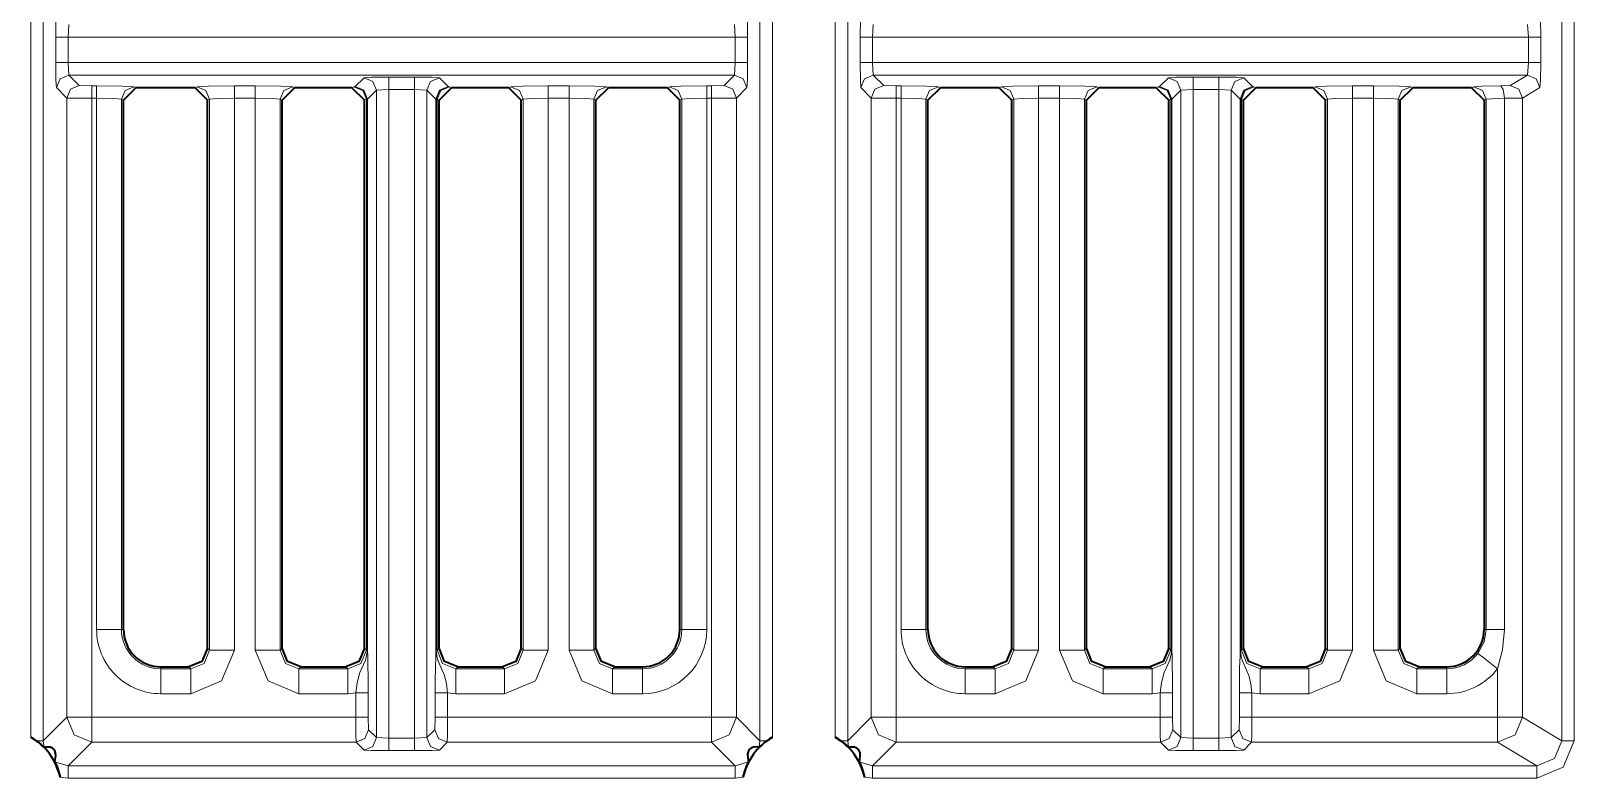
# Model space of a CAD drawing. Header units: millimetres. Extents: x 0 to 2941, y -405 to 1422.
# Drawn here: x 484.1 to 546, y 198.7 to 228.7 of the extents above; entities that cross this region are included whole.
import ezdxf

# ---------------------------------------------------------------- set-up
doc = ezdxf.new("R2010")
doc.units = ezdxf.units.MM
doc.layers.add('FINE', color=9, linetype='Continuous')
doc.layers.add('OUTLINE', color=7, linetype='Continuous')

msp = doc.modelspace()

# ---------------------------------------------------------------- linework, layer by layer
at = {"layer": 'FINE', "lineweight": 9}
for p, q in [((484.08, 254.928), (484.08, 200.348)), ((513.853, 200.348), (513.853, 254.928)), ((516.38, 254.928), (516.38, 200.348)), ((545.544, 254.928), (545.544, 200.202)), ((485.578, 228.453), (485.603, 228.953)), ((512.33, 228.953), (512.356, 228.453)), ((517.878, 228.453), (517.903, 228.953)), ((544.171, 228.953), (544.213, 228.453)), ((485.078, 228.453), (485.078, 227.428)), ((485.578, 228.453), (512.356, 228.453)), ((485.578, 227.428), (485.578, 228.453)), ((512.356, 228.453), (512.356, 227.428)), ((512.855, 227.428), (512.855, 228.453)), ((517.878, 228.453), (544.213, 228.453)), ((517.878, 227.428), (517.878, 228.453)), ((544.213, 228.453), (544.213, 227.428)), ((544.713, 227.428), (544.713, 228.453)), ((512.356, 227.428), (485.578, 227.428)), ((485.603, 226.928), (485.578, 227.428)), ((512.356, 227.428), (512.33, 226.928)), ((517.903, 226.928), (517.878, 227.428)), ((544.213, 227.428), (517.878, 227.428)), ((544.213, 227.428), (544.171, 226.928)), ((486.023, 226.508), (485.603, 226.928)), ((485.603, 226.928), (512.33, 226.928)), ((497.457, 226.823), (497.1, 226.466)), ((499.483, 226.849), (498.457, 226.849)), ((512.33, 226.928), (511.91, 226.508)), ((517.903, 226.928), (544.171, 226.928)), ((518.323, 226.508), (517.903, 226.928)), ((529.752, 226.823), (529.395, 226.466)), ((531.777, 226.849), (530.751, 226.849)), ((533.134, 226.466), (532.777, 226.823)), ((544.171, 226.928), (543.47, 226.507)), ((485.103, 226.428), (485.523, 226.008)), ((488.298, 226.417), (488.216, 226.458)), ((490.752, 226.458), (490.67, 226.417)), ((493.09, 226.495), (492.25, 226.495)), ((494.67, 226.417), (494.588, 226.458)), ((497.052, 226.458), (496.97, 226.417)), ((497.1, 226.466), (497.052, 226.458)), ((497.6, 225.966), (497.957, 226.323)), ((497.957, 226.323), (498.457, 226.348)), ((497.957, 226.323), (497.957, 200.331)), ((498.457, 200.306), (498.457, 226.348)), ((498.457, 226.348), (499.483, 226.348)), ((499.483, 226.348), (499.483, 200.306)), ((499.483, 226.348), (499.982, 226.323)), ((499.982, 200.331), (499.982, 226.323)), ((499.982, 226.323), (500.34, 225.966)), ((500.888, 226.458), (500.839, 226.466)), ((500.97, 226.417), (500.888, 226.458)), ((503.352, 226.458), (503.27, 226.417)), ((505.69, 226.495), (504.85, 226.495)), ((507.27, 226.417), (507.187, 226.458)), ((509.717, 226.458), (509.635, 226.417)), ((511.91, 226.508), (511.41, 226.495)), ((512.41, 226.008), (512.83, 226.428)), ((517.403, 226.428), (517.823, 226.008)), ((518.823, 226.495), (518.323, 226.508)), ((519.019, 226.495), (518.823, 226.495)), ((520.599, 226.417), (520.517, 226.458)), ((523.046, 226.458), (522.964, 226.417)), ((525.384, 226.495), (524.544, 226.495)), ((526.964, 226.417), (526.882, 226.458)), ((529.346, 226.458), (529.264, 226.417)), ((529.395, 226.466), (529.346, 226.458)), ((529.894, 225.966), (530.252, 226.323)), ((530.252, 226.323), (530.751, 226.348)), ((530.252, 226.323), (530.252, 200.331)), ((530.751, 200.306), (530.751, 226.348)), ((530.751, 226.348), (531.777, 226.348)), ((531.777, 226.348), (531.777, 200.306)), ((531.777, 226.348), (532.277, 226.323)), ((532.277, 200.331), (532.277, 226.323)), ((532.277, 226.323), (532.634, 225.966)), ((533.182, 226.458), (533.134, 226.466)), ((533.264, 226.417), (533.182, 226.458)), ((535.646, 226.458), (535.564, 226.417)), ((537.984, 226.495), (537.144, 226.495)), ((539.564, 226.417), (539.482, 226.458)), ((542.015, 226.46), (541.929, 226.417)), ((543.47, 226.507), (543.106, 226.495)), ((543.97, 226.008), (544.67, 226.428)), ((485.523, 226.008), (485.523, 201.147)), ((486.523, 201.147), (486.523, 225.995)), ((486.523, 225.995), (486.719, 225.995)), ((486.719, 225.995), (486.719, 204.672)), ((487.717, 204.672), (487.717, 225.958)), ((487.717, 225.958), (487.799, 225.917)), ((491.17, 225.917), (491.251, 225.958)), ((491.251, 225.958), (491.251, 203.84)), ((492.25, 225.995), (493.09, 225.995)), ((492.25, 203.84), (492.25, 225.995)), ((493.09, 225.995), (493.09, 203.84)), ((494.088, 203.84), (494.088, 225.958)), ((494.088, 225.958), (494.17, 225.917)), ((497.551, 225.958), (497.583, 225.966)), ((497.583, 225.966), (497.583, 203.84)), ((497.6, 203.84), (497.6, 225.966)), ((500.34, 225.966), (500.34, 203.84)), ((500.356, 203.84), (500.356, 225.966)), ((500.356, 225.966), (500.388, 225.958)), ((500.388, 225.958), (500.47, 225.917)), ((503.77, 225.917), (503.851, 225.958)), ((504.85, 203.84), (504.85, 225.995)), ((504.85, 225.995), (505.69, 225.995)), ((505.69, 225.995), (505.69, 203.84)), ((506.688, 203.84), (506.688, 225.958)), ((506.688, 225.958), (506.77, 225.917)), ((510.135, 225.917), (510.216, 225.958)), ((510.216, 225.958), (510.216, 204.672)), ((511.215, 225.995), (511.41, 225.995)), ((511.215, 204.672), (511.215, 225.995)), ((511.41, 225.995), (511.41, 201.147)), ((512.41, 201.147), (512.41, 226.008)), ((517.823, 226.008), (517.823, 201.147)), ((519.019, 225.995), (519.019, 204.672)), ((520.017, 204.672), (520.017, 225.958)), ((520.017, 225.958), (520.099, 225.917)), ((523.464, 225.917), (523.546, 225.958)), ((523.546, 225.958), (523.546, 203.84)), ((525.384, 225.995), (525.384, 203.84)), ((526.383, 203.84), (526.383, 225.958)), ((526.383, 225.958), (526.464, 225.917)), ((529.764, 225.917), (529.846, 225.958)), ((529.846, 225.958), (529.878, 225.966)), ((529.846, 225.958), (529.846, 203.84)), ((529.878, 225.966), (529.878, 203.84)), ((529.894, 203.84), (529.894, 225.966)), ((532.634, 225.966), (532.634, 203.84)), ((532.651, 203.84), (532.651, 225.966)), ((532.651, 225.966), (532.683, 225.958)), ((532.683, 203.84), (532.683, 225.958)), ((532.683, 225.958), (532.764, 225.917)), ((536.064, 225.917), (536.146, 225.958)), ((536.146, 225.958), (536.146, 203.84)), ((537.144, 203.84), (537.144, 225.995)), ((537.144, 225.995), (537.984, 225.995)), ((537.984, 225.995), (537.984, 203.84)), ((538.983, 203.84), (538.983, 225.958)), ((538.983, 225.958), (539.064, 225.917)), ((542.429, 225.917), (542.515, 225.96)), ((542.515, 225.96), (543.242, 225.996)), ((543.242, 225.996), (543.97, 226.008)), ((543.242, 204.672), (543.242, 225.996)), ((543.97, 201.147), (543.97, 226.008)), ((487.799, 204.672), (487.717, 204.672)), ((510.216, 204.672), (510.135, 204.672)), ((520.099, 204.672), (520.017, 204.672)), ((491.251, 203.84), (491.17, 203.921)), ((494.17, 203.921), (494.088, 203.84)), ((497.551, 203.84), (497.47, 203.921)), ((506.77, 203.921), (506.688, 203.84)), ((523.546, 203.84), (523.464, 203.921)), ((526.464, 203.921), (526.383, 203.84)), ((529.846, 203.84), (529.764, 203.921)), ((532.764, 203.921), (532.683, 203.84)), ((536.146, 203.84), (536.064, 203.921)), ((539.064, 203.921), (538.983, 203.84)), ((489.299, 203.091), (489.299, 203.172)), ((490.502, 203.091), (489.299, 203.091)), ((490.421, 203.172), (490.502, 203.091)), ((494.837, 203.091), (494.919, 203.172)), ((496.802, 203.091), (494.837, 203.091)), ((496.721, 203.172), (496.802, 203.091)), ((503.021, 203.172), (503.102, 203.091)), ((527.132, 203.091), (527.213, 203.172)), ((529.097, 203.091), (527.132, 203.091)), ((529.015, 203.172), (529.097, 203.091)), ((533.432, 203.091), (533.513, 203.172)), ((535.397, 203.091), (533.432, 203.091)), ((535.315, 203.172), (535.397, 203.091)), ((539.732, 203.091), (539.813, 203.172)), ((540.929, 203.091), (539.732, 203.091)), ((540.929, 203.172), (540.929, 203.091)), ((542.971, 203.095), (542.971, 201.147)), ((489.299, 202.093), (490.502, 202.093)), ((497.129, 202.123), (497.129, 201.147)), ((497.629, 201.147), (497.629, 202.123)), ((500.31, 202.123), (500.31, 201.147)), ((500.81, 201.147), (500.81, 202.123)), ((500.81, 202.123), (501.137, 202.093)), ((501.137, 202.093), (503.102, 202.093)), ((507.437, 202.093), (508.635, 202.093)), ((521.599, 202.093), (522.797, 202.093)), ((527.132, 202.093), (529.097, 202.093)), ((529.097, 202.093), (529.424, 202.123)), ((529.923, 201.147), (529.923, 202.123)), ((532.605, 202.123), (532.605, 201.147)), ((533.105, 202.123), (533.432, 202.093)), ((533.432, 202.093), (535.397, 202.093)), ((539.732, 202.093), (540.929, 202.093)), ((497.129, 201.147), (486.523, 201.147)), ((497.642, 200.647), (497.629, 201.147)), ((500.31, 201.147), (500.298, 200.647)), ((511.41, 201.147), (500.81, 201.147)), ((517.823, 201.147), (516.88, 200.203)), ((529.936, 200.647), (529.923, 201.147)), ((532.605, 201.147), (532.592, 200.647)), ((545.544, 200.202), (543.97, 201.147)), ((497.142, 200.147), (497.457, 199.832)), ((497.957, 200.331), (497.642, 200.647)), ((498.457, 200.306), (497.957, 200.331)), ((499.483, 200.306), (498.457, 200.306)), ((499.982, 200.331), (499.483, 200.306)), ((500.298, 200.647), (499.982, 200.331)), ((500.482, 199.832), (500.797, 200.147)), ((500.797, 200.147), (511.41, 200.147)), ((513.354, 200.203), (513.321, 199.948)), ((516.913, 199.948), (516.88, 200.203)), ((517.879, 199.203), (518.823, 200.147)), ((518.823, 200.147), (529.436, 200.147)), ((529.436, 200.147), (529.752, 199.832)), ((530.252, 200.331), (529.936, 200.647)), ((530.751, 200.306), (530.252, 200.331)), ((531.777, 200.306), (530.751, 200.306)), ((532.277, 200.331), (531.777, 200.306)), ((532.592, 200.647), (532.277, 200.331)), ((532.777, 199.832), (533.092, 200.147)), ((533.092, 200.147), (542.971, 200.147)), ((498.457, 199.806), (499.483, 199.806)), ((530.751, 199.806), (531.777, 199.806)), ((485.579, 199.203), (485.04, 199.361)), ((512.893, 199.361), (512.354, 199.203)), ((517.879, 199.203), (517.34, 199.361)), ((485.256, 198.739), (485.579, 198.703)), ((517.556, 198.739), (517.879, 198.703)), ((517.879, 198.703), (544.544, 198.703))]:
    msp.add_line(p, q, dxfattribs=at)
for points in [[(546.044, 200.202), (546.044, 254.928), (545.605, 255.988), (544.544, 256.427)], [(485.523, 201.147), (484.579, 200.203), (484.579, 254.928)], [(513.354, 254.928), (513.354, 200.203), (512.41, 201.147)], [(516.88, 200.203), (516.88, 254.928), (517.823, 253.984)], [(544.713, 228.453), (544.7, 229.151), (544.67, 229.453), (543.97, 229.873), (543.97, 253.984)], [(485.103, 229.453), (485.085, 229.151), (485.078, 228.453)], [(512.855, 228.453), (512.848, 229.151), (512.83, 229.453)], [(517.403, 229.453), (517.385, 229.151), (517.378, 228.453)], [(485.578, 228.453), (485.229, 228.453), (485.078, 228.453)], [(512.356, 228.453), (512.704, 228.453), (512.855, 228.453)], [(517.878, 228.453), (517.529, 228.453), (517.378, 228.453)], [(517.378, 228.453), (517.378, 227.428), (517.385, 226.73), (517.403, 226.428)], [(544.713, 228.453), (544.559, 228.453), (544.213, 228.453)], [(485.578, 227.428), (485.229, 227.428), (485.078, 227.428)], [(485.078, 227.428), (485.085, 226.73), (485.103, 226.428)], [(512.356, 227.428), (512.704, 227.428), (512.855, 227.428)], [(512.83, 226.428), (512.848, 226.73), (512.855, 227.428)], [(517.878, 227.428), (517.529, 227.428), (517.378, 227.428)], [(544.713, 227.428), (544.559, 227.428), (544.213, 227.428)], [(544.67, 226.428), (544.7, 226.73), (544.713, 227.428)], [(485.603, 226.928), (485.25, 226.781), (485.103, 226.428)], [(498.457, 226.849), (497.759, 226.841), (497.457, 226.823)], [(497.457, 226.823), (497.81, 226.676), (497.957, 226.323)], [(498.457, 226.849), (498.457, 226.697), (498.457, 226.348)], [(499.483, 226.849), (499.483, 226.697), (499.483, 226.348)], [(500.839, 226.466), (500.482, 226.823), (500.18, 226.841), (499.483, 226.849)], [(500.482, 226.823), (500.129, 226.676), (499.982, 226.323)], [(512.33, 226.928), (512.683, 226.781), (512.83, 226.428)], [(517.903, 226.928), (517.55, 226.781), (517.403, 226.428)], [(530.751, 226.849), (530.054, 226.841), (529.752, 226.823)], [(529.752, 226.823), (530.105, 226.676), (530.252, 226.323)], [(530.751, 226.849), (530.751, 226.697), (530.751, 226.348)], [(531.777, 226.849), (531.777, 226.697), (531.777, 226.348)], [(532.777, 226.823), (532.475, 226.841), (531.777, 226.849)], [(532.777, 226.823), (532.424, 226.676), (532.277, 226.323)], [(544.67, 226.428), (544.524, 226.781), (544.171, 226.928)], [(486.023, 226.508), (485.67, 226.361), (485.523, 226.008)], [(486.719, 226.495), (486.523, 226.495), (486.023, 226.508)], [(486.523, 226.495), (486.523, 226.344), (486.523, 225.995)], [(486.719, 226.495), (486.719, 226.344), (486.719, 225.995)], [(488.216, 226.458), (487.751, 226.484), (486.719, 226.495)], [(488.216, 226.458), (487.864, 226.311), (487.717, 225.958)], [(492.25, 226.495), (491.217, 226.484), (490.752, 226.458)], [(491.251, 225.958), (491.104, 226.311), (490.752, 226.458)], [(492.25, 225.995), (492.25, 226.344), (492.25, 226.495)], [(493.09, 225.995), (493.09, 226.344), (493.09, 226.495)], [(494.588, 226.458), (494.122, 226.484), (493.09, 226.495)], [(494.588, 226.458), (494.235, 226.311), (494.088, 225.958)], [(497.052, 226.458), (497.405, 226.311), (497.551, 225.958)], [(497.1, 226.466), (497.453, 226.319), (497.6, 225.966)], [(497.1, 226.466), (497.44, 226.318), (497.583, 225.966)], [(500.839, 226.466), (500.486, 226.319), (500.34, 225.966)], [(500.839, 226.466), (500.499, 226.318), (500.356, 225.966)], [(500.888, 226.458), (500.535, 226.311), (500.388, 225.958)], [(504.85, 226.495), (503.817, 226.484), (503.352, 226.458)], [(503.352, 226.458), (503.704, 226.311), (503.851, 225.958)], [(504.85, 226.495), (504.85, 226.344), (504.85, 225.995)], [(505.69, 226.495), (505.69, 226.344), (505.69, 225.995)], [(507.187, 226.458), (506.722, 226.484), (505.69, 226.495)], [(507.187, 226.458), (506.835, 226.311), (506.688, 225.958)], [(511.41, 226.495), (511.215, 226.495), (510.182, 226.484), (509.717, 226.458)], [(510.216, 225.958), (510.07, 226.311), (509.717, 226.458)], [(511.215, 225.995), (511.215, 226.344), (511.215, 226.495)], [(511.41, 226.495), (511.41, 226.344), (511.41, 225.995)], [(511.91, 226.508), (512.263, 226.361), (512.41, 226.008)], [(518.323, 226.508), (517.97, 226.361), (517.823, 226.008)], [(518.823, 226.495), (518.823, 226.344), (518.823, 225.995)], [(519.019, 226.495), (519.019, 226.344), (519.019, 225.995)], [(520.517, 226.458), (520.051, 226.484), (519.019, 226.495)], [(520.517, 226.458), (520.164, 226.311), (520.017, 225.958)], [(524.544, 226.495), (523.512, 226.484), (523.046, 226.458)], [(523.546, 225.958), (523.399, 226.311), (523.046, 226.458)], [(524.544, 225.995), (524.544, 226.344), (524.544, 226.495)], [(525.384, 225.995), (525.384, 226.344), (525.384, 226.495)], [(526.882, 226.458), (526.417, 226.484), (525.384, 226.495)], [(526.383, 225.958), (526.529, 226.311), (526.882, 226.458)], [(529.346, 226.458), (529.699, 226.311), (529.846, 225.958)], [(529.395, 226.466), (529.748, 226.319), (529.894, 225.966)], [(529.395, 226.466), (529.735, 226.318), (529.878, 225.966)], [(533.134, 226.466), (532.781, 226.319), (532.634, 225.966)], [(533.134, 226.466), (532.794, 226.318), (532.651, 225.966)], [(533.182, 226.458), (532.829, 226.311), (532.683, 225.958)], [(537.144, 226.495), (536.112, 226.484), (535.646, 226.458)], [(535.646, 226.458), (535.999, 226.311), (536.146, 225.958)], [(537.144, 226.495), (537.144, 226.344), (537.144, 225.995)], [(537.984, 226.495), (537.984, 226.344), (537.984, 225.995)], [(539.482, 226.458), (539.017, 226.484), (537.984, 226.495)], [(539.482, 226.458), (539.129, 226.311), (538.983, 225.958)], [(543.106, 226.495), (542.341, 226.482), (542.015, 226.46)], [(542.515, 225.96), (542.368, 226.313), (542.015, 226.46)], [(543.242, 225.996), (543.201, 226.345), (543.106, 226.495)], [(543.97, 226.008), (543.823, 226.361), (543.47, 226.507)], [(485.523, 226.008), (485.825, 225.999), (486.523, 225.995)], [(486.719, 225.995), (487.407, 225.984), (487.717, 225.958)], [(491.251, 225.958), (491.561, 225.984), (492.25, 225.995)], [(493.09, 225.995), (493.778, 225.984), (494.088, 225.958)], [(497.47, 225.917), (497.551, 225.958), (497.551, 203.84)], [(497.583, 225.966), (497.595, 225.966), (497.6, 225.966)], [(500.34, 225.966), (500.344, 225.966), (500.356, 225.966)], [(500.47, 203.921), (500.388, 203.84), (500.388, 225.958)], [(503.851, 225.958), (503.851, 203.84), (503.77, 203.921)], [(503.851, 225.958), (504.161, 225.984), (504.85, 225.995)], [(505.69, 225.995), (506.378, 225.984), (506.688, 225.958)], [(510.216, 225.958), (510.526, 225.984), (511.215, 225.995)], [(511.41, 225.995), (512.108, 225.999), (512.41, 226.008)], [(517.823, 226.008), (518.125, 225.999), (518.823, 225.995)], [(518.823, 201.147), (518.823, 225.995), (519.019, 225.995)], [(519.019, 225.995), (519.707, 225.984), (520.017, 225.958)], [(523.546, 225.958), (523.856, 225.984), (524.544, 225.995)], [(524.544, 203.84), (524.544, 225.995), (525.384, 225.995)], [(525.384, 225.995), (526.073, 225.984), (526.383, 225.958)], [(529.878, 225.966), (529.889, 225.966), (529.894, 225.966)], [(532.634, 225.966), (532.639, 225.966), (532.651, 225.966)], [(536.146, 225.958), (536.456, 225.984), (537.144, 225.995)], [(537.984, 225.995), (538.673, 225.984), (538.983, 225.958)], [(542.515, 225.96), (542.515, 204.672), (542.429, 204.672)], [(487.717, 204.672), (487.407, 204.672), (486.719, 204.672)], [(511.215, 204.672), (510.526, 204.672), (510.216, 204.672)], [(519.019, 204.672), (519.707, 204.672), (520.017, 204.672)], [(542.515, 204.672), (542.431, 204.169), (542.181, 203.705)], [(542.515, 204.672), (542.732, 204.672), (543.242, 204.672)], [(542.971, 203.095), (543.174, 203.852), (543.242, 204.672)], [(491.251, 203.84), (491.033, 203.309), (490.502, 203.091)], [(490.502, 202.093), (491.738, 202.604), (492.25, 203.84)], [(492.25, 203.84), (491.561, 203.84), (491.251, 203.84)], [(493.09, 203.84), (493.778, 203.84), (494.088, 203.84)], [(493.09, 203.84), (493.601, 202.604), (494.837, 202.093)], [(494.837, 203.091), (494.306, 203.309), (494.088, 203.84)], [(497.551, 203.84), (497.333, 203.309), (496.802, 203.091)], [(497.583, 203.84), (497.581, 203.769), (497.572, 203.683), (497.512, 203.443), (497.29, 202.944), (497.179, 202.53), (497.129, 202.123)], [(497.551, 203.84), (497.562, 203.84), (497.583, 203.84)], [(497.6, 203.84), (497.595, 203.84), (497.583, 203.84)], [(497.629, 202.123), (497.626, 202.715), (497.616, 203.263), (497.604, 203.671), (497.6, 203.779), (497.6, 203.813), (497.6, 203.84)], [(500.34, 203.84), (500.34, 203.828), (500.339, 203.8), (500.338, 203.741), (500.336, 203.692), (500.334, 203.618), (500.32, 203.124), (500.313, 202.653), (500.31, 202.123)], [(500.34, 203.84), (500.344, 203.84), (500.356, 203.84)], [(500.356, 203.84), (500.377, 203.84), (500.388, 203.84)], [(500.81, 202.123), (500.767, 202.487), (500.689, 202.83), (500.465, 203.348), (500.413, 203.485), (500.384, 203.591), (500.361, 203.737), (500.357, 203.807), (500.356, 203.84)], [(501.137, 203.091), (500.606, 203.309), (500.388, 203.84)], [(503.851, 203.84), (503.633, 203.309), (503.102, 203.091)], [(503.102, 202.093), (504.338, 202.604), (504.85, 203.84)], [(503.851, 203.84), (504.161, 203.84), (504.85, 203.84)], [(506.688, 203.84), (506.378, 203.84), (505.69, 203.84)], [(505.69, 203.84), (506.201, 202.604), (507.437, 202.093)], [(507.437, 203.091), (506.906, 203.309), (506.688, 203.84)], [(523.546, 203.84), (523.327, 203.309), (522.797, 203.091)], [(522.797, 202.093), (524.033, 202.604), (524.544, 203.84)], [(524.544, 203.84), (523.856, 203.84), (523.546, 203.84)], [(525.384, 203.84), (526.073, 203.84), (526.383, 203.84)], [(525.384, 203.84), (525.896, 202.604), (527.132, 202.093)], [(527.132, 203.091), (526.601, 203.309), (526.383, 203.84)], [(529.846, 203.84), (529.628, 203.309), (529.097, 203.091)], [(529.878, 203.84), (529.875, 203.769), (529.866, 203.683), (529.807, 203.443), (529.585, 202.944), (529.474, 202.53), (529.424, 202.123)], [(529.846, 203.84), (529.856, 203.84), (529.878, 203.84)], [(529.894, 203.84), (529.889, 203.84), (529.878, 203.84)], [(529.923, 202.123), (529.92, 202.715), (529.911, 203.263), (529.898, 203.671), (529.895, 203.779), (529.894, 203.813), (529.894, 203.84)], [(532.634, 203.84), (532.634, 203.828), (532.634, 203.8), (532.633, 203.741), (532.631, 203.692), (532.628, 203.618), (532.614, 203.124), (532.608, 202.653), (532.605, 202.123)], [(532.634, 203.84), (532.639, 203.84), (532.651, 203.84)], [(532.651, 203.84), (532.672, 203.84), (532.683, 203.84)], [(533.105, 202.123), (533.062, 202.487), (532.984, 202.83), (532.759, 203.348), (532.708, 203.485), (532.679, 203.591), (532.656, 203.737), (532.651, 203.807), (532.651, 203.84)], [(533.432, 203.091), (532.901, 203.309), (532.683, 203.84)], [(536.146, 203.84), (535.928, 203.309), (535.397, 203.091)], [(535.397, 202.093), (536.633, 202.604), (537.144, 203.84)], [(536.146, 203.84), (536.456, 203.84), (537.144, 203.84)], [(537.984, 203.84), (538.673, 203.84), (538.983, 203.84)], [(537.984, 203.84), (538.496, 202.604), (539.732, 202.093)], [(539.732, 203.091), (539.201, 203.309), (538.983, 203.84)], [(542.181, 203.705), (542.426, 203.516), (542.971, 203.095)], [(489.299, 202.093), (489.299, 202.781), (489.299, 203.091)], [(490.502, 202.093), (490.502, 202.781), (490.502, 203.091)], [(494.837, 203.091), (494.837, 202.781), (494.837, 202.093)], [(496.802, 203.091), (496.802, 202.781), (496.802, 202.093)], [(503.102, 203.091), (501.137, 203.091), (501.219, 203.172)], [(501.137, 203.091), (501.137, 202.781), (501.137, 202.093)], [(503.102, 203.091), (503.102, 202.781), (503.102, 202.093)], [(508.635, 203.172), (508.635, 203.091), (507.437, 203.091), (507.519, 203.172)], [(507.437, 203.091), (507.437, 202.781), (507.437, 202.093)], [(508.635, 203.091), (508.635, 202.781), (508.635, 202.093)], [(522.715, 203.172), (522.797, 203.091), (521.599, 203.091), (521.599, 203.172)], [(521.599, 202.093), (521.599, 202.781), (521.599, 203.091)], [(522.797, 202.093), (522.797, 202.781), (522.797, 203.091)], [(527.132, 203.091), (527.132, 202.781), (527.132, 202.093)], [(529.097, 203.091), (529.097, 202.781), (529.097, 202.093)], [(533.432, 203.091), (533.432, 202.781), (533.432, 202.093)], [(535.397, 203.091), (535.397, 202.781), (535.397, 202.093)], [(539.732, 203.091), (539.732, 202.781), (539.732, 202.093)], [(540.929, 203.091), (540.929, 202.781), (540.929, 202.093)], [(494.837, 202.093), (496.802, 202.093), (497.129, 202.123)], [(497.629, 202.123), (497.478, 202.123), (497.129, 202.123)], [(500.31, 202.123), (500.461, 202.123), (500.81, 202.123)], [(529.424, 202.123), (529.424, 201.147), (518.823, 201.147)], [(529.923, 202.123), (529.773, 202.123), (529.424, 202.123)], [(532.605, 202.123), (532.756, 202.123), (533.105, 202.123)], [(542.971, 201.147), (533.105, 201.147), (533.105, 202.123)], [(485.523, 201.147), (485.816, 200.44), (486.523, 200.147)], [(485.523, 201.147), (485.825, 201.147), (486.523, 201.147)], [(486.523, 200.147), (486.523, 200.449), (486.523, 201.147)], [(497.629, 201.147), (497.478, 201.147), (497.129, 201.147)], [(497.129, 201.147), (497.133, 200.449), (497.142, 200.147)], [(500.31, 201.147), (500.461, 201.147), (500.81, 201.147)], [(500.797, 200.147), (500.806, 200.449), (500.81, 201.147)], [(511.41, 200.147), (512.117, 200.44), (512.41, 201.147)], [(511.41, 201.147), (512.108, 201.147), (512.41, 201.147)], [(511.41, 200.147), (511.41, 200.449), (511.41, 201.147)], [(517.823, 201.147), (518.116, 200.44), (518.823, 200.147)], [(517.823, 201.147), (518.125, 201.147), (518.823, 201.147)], [(518.823, 201.147), (518.823, 200.449), (518.823, 200.147)], [(529.923, 201.147), (529.773, 201.147), (529.424, 201.147)], [(529.424, 201.147), (529.427, 200.449), (529.436, 200.147)], [(532.605, 201.147), (532.756, 201.147), (533.105, 201.147)], [(533.092, 200.147), (533.101, 200.449), (533.105, 201.147)], [(542.971, 200.147), (543.677, 200.44), (543.97, 201.147)], [(542.971, 201.147), (543.662, 201.147), (543.97, 201.147)], [(542.971, 201.147), (542.971, 200.449), (542.971, 200.147)], [(484.613, 199.948), (484.579, 200.203), (484.501, 200.203), (484.302, 200.203)], [(485.579, 199.203), (486.523, 200.147), (497.142, 200.147)], [(511.41, 200.147), (512.354, 199.203), (485.579, 199.203)], [(497.642, 200.647), (497.495, 200.293), (497.142, 200.147)], [(497.957, 200.331), (497.81, 199.978), (497.457, 199.832)], [(498.457, 200.306), (498.457, 199.957), (498.457, 199.806)], [(499.483, 200.306), (499.483, 199.957), (499.483, 199.806)], [(499.982, 200.331), (500.129, 199.978), (500.482, 199.832)], [(500.298, 200.647), (500.444, 200.293), (500.797, 200.147)], [(513.631, 200.203), (513.432, 200.203), (513.354, 200.203)], [(516.602, 200.203), (516.801, 200.203), (516.88, 200.203)], [(542.971, 200.147), (544.544, 199.203), (517.879, 199.203)], [(529.936, 200.647), (529.79, 200.293), (529.436, 200.147)], [(530.252, 200.331), (530.105, 199.978), (529.752, 199.832)], [(530.751, 200.306), (530.751, 199.957), (530.751, 199.806)], [(531.777, 200.306), (531.777, 199.957), (531.777, 199.806)], [(532.277, 200.331), (532.424, 199.978), (532.777, 199.832)], [(532.592, 200.647), (532.739, 200.293), (533.092, 200.147)], [(545.544, 200.202), (545.252, 199.495), (544.544, 199.203)], [(544.544, 198.703), (545.605, 199.142), (546.044, 200.202)], [(545.544, 200.202), (545.698, 200.202), (546.044, 200.202)], [(497.457, 199.832), (497.759, 199.814), (498.457, 199.806)], [(499.483, 199.806), (500.18, 199.814), (500.482, 199.832)], [(529.752, 199.832), (530.054, 199.814), (530.751, 199.806)], [(531.777, 199.806), (532.475, 199.814), (532.777, 199.832)], [(485.579, 199.203), (485.579, 199.052), (485.579, 198.703)], [(512.354, 199.203), (512.354, 199.052), (512.354, 198.703)], [(517.879, 199.203), (517.879, 199.052), (517.879, 198.703)], [(544.544, 199.203), (544.544, 199.052), (544.544, 198.703)], [(485.579, 198.703), (512.354, 198.703), (512.677, 198.739)]]:
    msp.add_lwpolyline(points, dxfattribs=at)
for points in [[(486.719, 204.672, 0.414223), (489.299, 202.092)], [(487.717, 204.672, 0.414214), (489.299, 203.091)], [(508.635, 203.091, 0.41419), (510.216, 204.672)], [(508.635, 202.092, 0.414189), (511.215, 204.672)], [(519.019, 204.672, 0.414238), (521.599, 202.092)], [(520.017, 204.672, 0.414237), (521.599, 203.091)], [(540.929, 203.091, 0.23222), (542.181, 203.705)], [(540.929, 202.092, 0.232231), (542.971, 203.095)]]:
    msp.add_lwpolyline(points, format="xyb", dxfattribs=at)
at = {"layer": 'OUTLINE', "lineweight": 40}
for p, q in [((490.67, 226.417), (488.298, 226.417)), ((490.67, 226.417), (491.17, 225.917)), ((494.17, 225.917), (494.67, 226.417)), ((496.97, 226.417), (494.67, 226.417)), ((496.97, 226.417), (497.47, 225.917)), ((500.47, 225.917), (500.97, 226.417)), ((503.27, 226.417), (500.97, 226.417)), ((503.27, 226.417), (503.77, 225.917)), ((506.77, 225.917), (507.27, 226.417)), ((509.635, 226.417), (507.27, 226.417)), ((509.635, 226.417), (510.135, 225.917)), ((520.099, 225.917), (520.599, 226.417)), ((522.964, 226.417), (520.599, 226.417)), ((522.964, 226.417), (523.464, 225.917)), ((526.464, 225.917), (526.964, 226.417)), ((529.264, 226.417), (526.964, 226.417)), ((529.264, 226.417), (529.764, 225.917)), ((532.764, 225.917), (533.264, 226.417)), ((535.564, 226.417), (533.264, 226.417)), ((535.564, 226.417), (536.064, 225.917)), ((539.064, 225.917), (539.564, 226.417)), ((541.929, 226.417), (539.564, 226.417)), ((541.929, 226.417), (542.429, 225.917)), ((491.17, 203.921), (491.17, 225.917)), ((494.17, 203.921), (494.17, 225.917)), ((497.47, 203.921), (497.47, 225.917)), ((500.47, 203.921), (500.47, 225.917)), ((503.77, 203.921), (503.77, 225.917)), ((506.77, 203.921), (506.77, 225.917)), ((510.135, 204.672), (510.135, 225.917)), ((520.099, 204.672), (520.099, 225.917)), ((523.464, 203.921), (523.464, 225.917)), ((526.464, 203.921), (526.464, 225.917)), ((529.764, 203.921), (529.764, 225.917)), ((532.764, 203.921), (532.764, 225.917)), ((536.064, 203.921), (536.064, 225.917)), ((539.064, 203.921), (539.064, 225.917)), ((542.429, 225.917), (542.429, 204.672)), ((489.299, 203.172), (490.421, 203.172)), ((494.919, 203.172), (496.721, 203.172)), ((501.219, 203.172), (503.021, 203.172)), ((507.519, 203.172), (508.635, 203.172)), ((521.599, 203.172), (522.715, 203.172)), ((527.213, 203.172), (529.015, 203.172)), ((533.513, 203.172), (535.315, 203.172)), ((539.813, 203.172), (540.929, 203.172)), ((484.08, 200.348), (484.302, 200.203)), ((516.38, 200.348), (516.602, 200.203))]:
    msp.add_line(p, q, dxfattribs=at)
for points in [[(487.799, 204.672), (487.799, 225.917), (488.298, 226.417)], [(491.17, 203.921), (490.95, 203.392), (490.421, 203.172)], [(494.919, 203.172), (494.389, 203.392), (494.17, 203.921)], [(497.47, 203.921), (497.25, 203.392), (496.721, 203.172)], [(501.219, 203.172), (500.689, 203.392), (500.47, 203.921)], [(503.77, 203.921), (503.55, 203.392), (503.021, 203.172)], [(507.519, 203.172), (506.989, 203.392), (506.77, 203.921)], [(523.464, 203.921), (523.245, 203.392), (522.715, 203.172)], [(527.213, 203.172), (526.684, 203.392), (526.464, 203.921)], [(529.764, 203.921), (529.545, 203.392), (529.015, 203.172)], [(533.513, 203.172), (532.984, 203.392), (532.764, 203.921)], [(536.064, 203.921), (535.845, 203.392), (535.315, 203.172)], [(539.813, 203.172), (539.283, 203.392), (539.064, 203.921)], [(484.302, 200.203), (484.474, 200.069), (484.564, 199.99), (484.601, 199.956), (484.613, 199.948)], [(513.321, 199.948), (513.336, 199.96), (513.387, 200.006), (513.521, 200.12), (513.631, 200.203), (513.853, 200.348)], [(516.602, 200.203), (516.773, 200.069), (516.864, 199.99), (516.901, 199.956), (516.913, 199.948)], [(485.04, 199.361), (485.059, 199.435), (485.081, 199.605), (485.071, 199.716), (485.036, 199.811), (485.027, 199.826), (485.022, 199.833), (485.02, 199.836), (485.018, 199.838), (485.017, 199.841), (485.015, 199.843), (485.013, 199.845), (485.01, 199.849), (485.002, 199.858), (484.985, 199.876), (484.945, 199.906), (484.848, 199.945), (484.613, 199.948)], [(513.321, 199.948), (513.256, 199.955), (513.109, 199.95), (513.016, 199.921), (512.939, 199.866), (512.926, 199.853), (512.921, 199.846), (512.919, 199.844), (512.917, 199.841), (512.915, 199.838), (512.913, 199.836), (512.911, 199.832), (512.906, 199.824), (512.894, 199.805), (512.875, 199.762), (512.855, 199.664), (512.88, 199.409), (512.893, 199.361)], [(517.34, 199.361), (517.359, 199.435), (517.381, 199.605), (517.371, 199.716), (517.336, 199.811), (517.326, 199.826), (517.322, 199.833), (517.32, 199.836), (517.318, 199.838), (517.317, 199.841), (517.315, 199.843), (517.313, 199.845), (517.31, 199.849), (517.302, 199.858), (517.285, 199.876), (517.245, 199.906), (517.148, 199.945), (516.913, 199.948)], [(485.04, 199.361), (485.047, 199.342), (485.076, 199.277), (485.144, 199.111), (485.216, 198.892), (485.256, 198.739)], [(512.677, 198.739), (512.743, 198.98), (512.809, 199.164), (512.865, 199.295), (512.887, 199.345), (512.893, 199.361)], [(517.34, 199.361), (517.347, 199.342), (517.376, 199.277), (517.444, 199.111), (517.517, 198.892), (517.556, 198.739)]]:
    msp.add_lwpolyline(points, dxfattribs=at)
for points in [[(487.799, 204.672, 0.414214), (489.299, 203.172)], [(508.635, 203.172, 0.414214), (510.135, 204.672)], [(520.099, 204.672, 0.414214), (521.599, 203.172)], [(540.929, 203.172, 0.414205), (542.429, 204.672)], [(485.256, 198.739, 0.207864), (484.08, 200.348)], [(513.853, 200.348, 0.207951), (512.677, 198.739)], [(517.556, 198.739, 0.207864), (516.38, 200.348)]]:
    msp.add_lwpolyline(points, format="xyb", dxfattribs=at)

doc.saveas('drawing.dxf')
